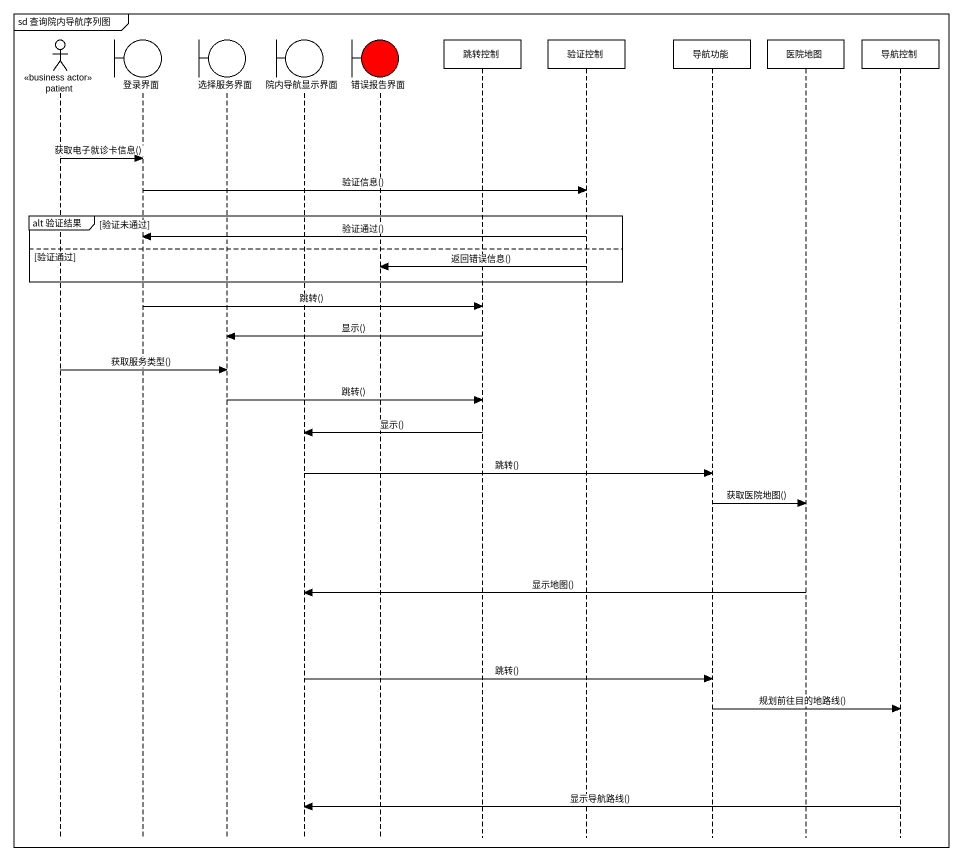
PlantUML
@startuml
mainframe sd 查询院内导航序列图
hide footbox
actor patient <<business actor>>
boundary 登录界面
boundary 选择服务界面
boundary 院内导航显示界面
boundary 错误报告界面 #FF0000
participant 跳转控制
participant 验证控制
participant 导航功能
participant 医院地图
participant 导航控制

patient -> 登录界面 : 获取电子就诊卡信息()
登录界面 -> 验证控制 : 验证信息()
group alt 验证结果 [验证未通过]
  验证控制 -> 登录界面 : 验证通过()
else 验证通过
  验证控制 -> 错误报告界面 : 返回错误信息()
end
登录界面 -> 跳转控制 : 跳转()
跳转控制 -> 选择服务界面 : 显示()
patient -> 选择服务界面 : 获取服务类型()
选择服务界面 -> 跳转控制 : 跳转()
跳转控制 -> 院内导航显示界面 : 显示()
院内导航显示界面 -> 导航功能 : 跳转()
导航功能 -> 医院地图 : 获取医院地图()
医院地图 -> 院内导航显示界面 : 显示地图()
院内导航显示界面 -> 导航功能 : 跳转()
导航功能 -> 导航控制 : 规划前往目的地路线()
导航控制 -> 院内导航显示界面 : 显示导航路线()
@enduml
